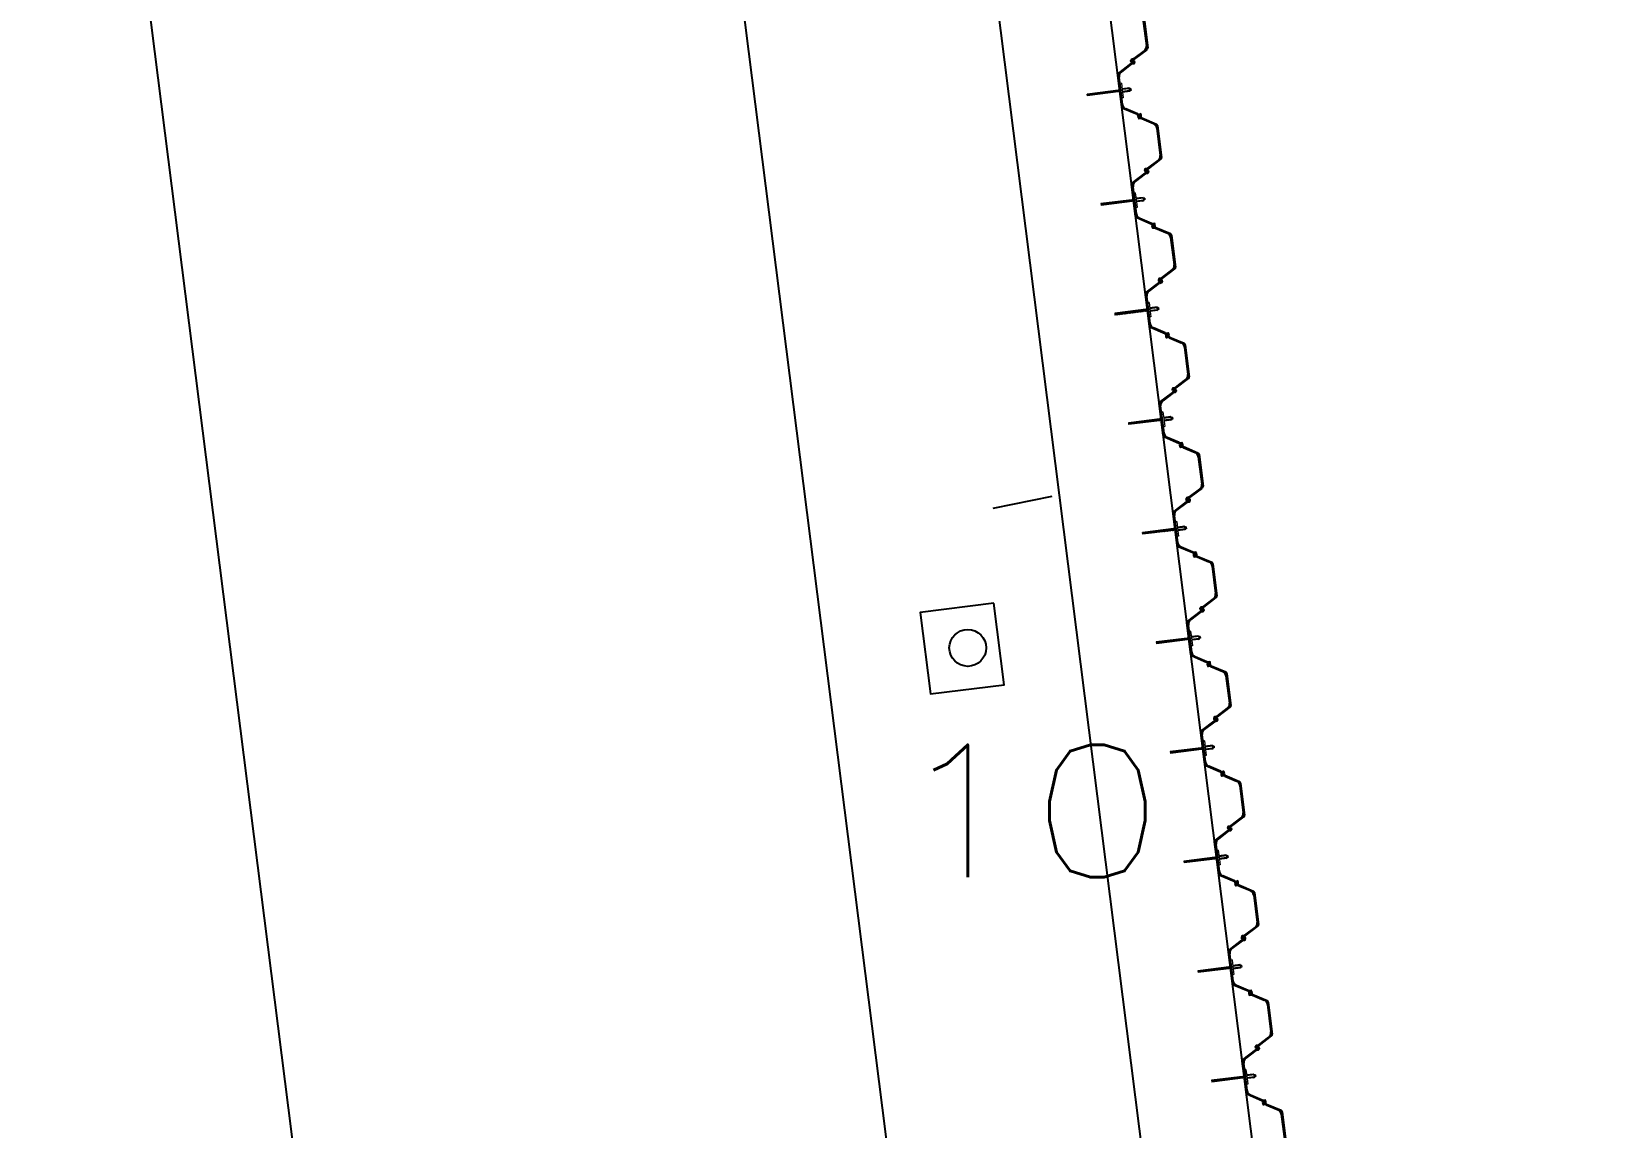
# Model space of a CAD drawing. Header units: inches. Extents: x 2621776591 to 2623670951, y 363331607 to 364354604.
# Drawn here: x 2622180451 to 2622201907, y 363853431 to 363868313 of the extents above; entities that cross this region are included whole.
import ezdxf

# ---------------------------------------------------------------- set-up
doc = ezdxf.new("R2010")
doc.units = ezdxf.units.IN
doc.header["$MEASUREMENT"] = 0
doc.linetypes.add('ACAD_ISO10W100', pattern=[18, 12, -3, 0, -3])
doc.linetypes.add('BORDERX2', pattern=[3.5, 1, -0.5, 1, -0.5, 0, -0.5])
for name, color, linetype in [('BOLLARD', 1, 'Continuous'), ('Bollard Nos.', 7, 'Continuous'), ('DIM', 8, 'Continuous'), ('PIER', 7, 'Continuous'), ('SHEETPILE', 9, 'Continuous'), ('TEXT2', 1, 'Continuous')]:
    doc.layers.add(name, color=color, linetype=linetype)
doc.layers.add('CRANE', color=7, linetype='Continuous', true_color=0x7f3f7f)
doc.styles.add('ROMANS', font='romans')
pattern_1 = [(345, (493164.883786, 2793723.2724025), (0.0024652514046, 0.009200443495403), [])]

# ---------------------------------------------------------------- blocks, each defined once
blk = doc.blocks.new('AU25D')
at = {"color": 7}
for p, q in [((906, 225), (1344, 225)), ((-18, 10), (-18, 3)), ((-8, 10), (-8, 8)), ((7, -7), (-7, 6)), ((-6, 22), (18, 22)), ((-5, 12), (15, 12)), ((23, -18), (20, 8)), ((32, -14), (30, 12)), ((718, -14), (720, 12)), ((727, -18), (730, 8)), ((756, 22), (732, 22)), ((755, 12), (735, 12)), ((757, 7), (743, -6)), ((743, -7), (757, 6)), ((750, 10), (755, 10)), ((758, 10), (758, 8)), ((768, 10), (768, 3)), ((773, 18), (770, -8)), ((776, 28), (884, 213)), ((782, 14), (780, -12)), ((786, 24), (873, 174)), ((938, 210), (1312, 210)), ((1474, 28), (1366, 213)), ((1464, 24), (1377, 174)), ((1468, 14), (1470, -12)), ((1477, 18), (1480, -8)), ((1493, 7), (1507, -6)), ((1500, 10), (1495, 10)), ((0, -10), (5, -10)), ((26, -28), (134, -213)), ((36, -24), (123, -174)), ((562, -210), (188, -210)), ((724, -28), (616, -213)), ((714, -24), (627, -174)), ((732, -10), (732, -3)), ((742, -10), (742, -8)), ((744, -22), (768, -22)), ((750, -10), (745, -10)), ((745, -12), (765, -12)), ((1506, -22), (1482, -22)), ((1505, -12), (1485, -12)), ((1508, -10), (1508, -8)), ((1518, -10), (1518, -3)), ((594, -225), (156, -225))]:
    blk.add_line(p, q, dxfattribs=at)
at = {"color": 4, "linetype": 'ACAD_ISO10W100'}
for p, q in [((5, 0), (-5, 0)), ((0, 5), (0, -5)), ((755, 0), (745, 0)), ((750, 5), (750, -5)), ((750, 5), (750, -5)), ((750, -5), (750, 5)), ((1495, 0), (1505, 0)), ((1500, -5), (1500, 5))]:
    blk.add_line(p, q, dxfattribs=at)
at = {"color": 7}
for centre, radius, start, end in [((906, 200), 25, 90, 149.5537), ((1344, 200), 25, 30.4463, 90), ((-6, 10), 12, 90, 180), ((-8, 3), 10, 180, 220.5383), ((-5, 10), 3, 90, 180), ((-5, 8), 3, 180, 228), ((15, 8), 5, 5.711, 90), ((18, 10), 12, 5.711, 90), ((732, 10), 12, 90, 174.289), ((735, 8), 5, 90, 174.289), ((742, -3), 10, 139.4617, 180), ((750, -10), 20, 90, 139.4617), ((755, 10), 3, 0, 90), ((755, 8), 2.13, 312, 90), ((756, 10), 12, 0, 90), ((755, 8), 3, 312, 0), ((758, 3), 10, 319.4617, 0), ((798, 16), 25, 149.5537, 174.289), ((807, 12), 25, 149.5537, 174.289), ((938, 135), 75, 90, 149.5537), ((1312, 135), 75, 30.4463, 90), ((1443, 12), 25, 5.711, 30.4463), ((1452, 16), 25, 5.711, 30.4463), ((1495, 8), 2.13, 90, 228), ((1500, -10), 20, 40.5383, 90), ((1508, -3), 10, 0, 40.5383), ((0, 10), 20, 220.5383, 270), ((5, -8), 2.13, 270, 48), ((48, -16), 25, 185.711, 210.4463), ((57, -12), 25, 185.711, 210.4463), ((188, -135), 75, 210.4463, 270), ((156, -200), 25, 210.4463, 270), ((562, -135), 75, 270, 329.5537), ((594, -200), 25, 270, 329.5537), ((693, -12), 25, 329.5537, 354.289), ((702, -16), 25, 329.5537, 354.289), ((744, -10), 12, 180, 270), ((745, -8), 3, 132, 180), ((745, -10), 3, 180, 270), ((745, -8), 2.13, 132, 270), ((750, 10), 20, 270, 319.4617), ((765, -8), 5, 270, 354.289), ((768, -10), 12, 270, 354.289), ((1482, -10), 12, 185.711, 270), ((1485, -8), 5, 185.711, 270), ((1505, -10), 3, 270, 0), ((1506, -10), 12, 270, 0), ((1505, -8), 3, 0, 48)]:
    blk.add_arc(centre, radius, start, end, dxfattribs=at)
blk = doc.blocks.new('A$C571E2E11')
at = {"lineweight": 0}
h = blk.add_hatch(dxfattribs=at)
h.set_pattern_fill('ANSI31', color=9, scale=0.003, angle=300, style=0)
h.set_pattern_definition(pattern_1)
h.paths.add_polyline_path([(0.348, 0.503), (0.327, 0.517), (0.316, 0.5), (0.337, 0.486)])
h = blk.add_hatch(dxfattribs=at)
h.set_pattern_fill('ANSI31', color=9, scale=0.003, angle=300, style=0)
h.set_pattern_definition(pattern_1)
h.paths.add_polyline_path([(0.272, 0.386), (0.251, 0.399), (0, 0.014), (0.021, 0)])
at = {"color": 9, "lineweight": 0}
for points in [[(0.188, 0.464), (0.177, 0.447)], [(0.177, 0.447), (0.345, 0.338)], [(0.188, 0.464), (0.262, 0.416)], [(0.306, 0.507), (0.251, 0.423)], [(0.316, 0.5), (0.262, 0.416)], [(0.337, 0.486), (0.283, 0.402)], [(0.348, 0.479), (0.293, 0.396)], [(0.306, 0.507), (0.348, 0.479)], [(0.327, 0.517), (0.316, 0.5)], [(0.327, 0.517), (0.348, 0.503)], [(0.348, 0.503), (0.337, 0.486)], [(0.251, 0.399), (0, 0.014)], [(0.272, 0.386), (0.021, 0)], [(0.262, 0.416), (0.356, 0.355)], [(0.356, 0.355), (0.345, 0.338)], [(0, 0.014), (0.021, 0)]]:
    blk.add_lwpolyline(points, dxfattribs=at)
for centre, start, end in [((0.309, 0.488), 61.3563, 134.13), ((0.329, 0.475), 339.8269, 52.6006)]:
    blk.add_arc(centre, 0.0139, start, end, dxfattribs=at)
blk = doc.blocks.new('SHEETPILE')
at = {"color": 9, "xscale": 0.0009999999659256785, "yscale": 0.0009999999659256785, "zscale": 0.0009999999659256785, "rotation": 326.9660295775478}
for p in [(273.615, -177.65), (274.872, -178.468), (276.13, -179.285), (277.387, -180.103), (278.645, -180.921), (279.902, -181.738), (281.16, -182.556), (282.417, -183.374), (283.675, -184.191), (284.932, -185.009), (286.19, -185.827)]:
    blk.add_blockref('AU25D', p, dxfattribs=at)
at = {"color": 9, "lineweight": 30, "rotation": 359.9875883989228}
for p in [(274.81, -179.241, 0), (276.068, -180.059, 0), (277.325, -180.876, 0), (278.583, -181.694, 0), (279.841, -182.512, 0), (281.098, -183.329, 0), (282.356, -184.147, 0), (283.613, -184.965, 0), (284.871, -185.783, 0), (286.128, -186.6, 0)]:
    blk.add_blockref('A$C571E2E11', p, dxfattribs=at)
blk = doc.blocks.new('A$C6b66f7a2')
at = {"layer": 'BOLLARD'}
blk.add_lwpolyline([(2622193513, 363860550), (2622192511, 363860424), (2622192651, 363859318), (2622193653, 363859444)], close=True, dxfattribs=at)
blk.add_circle((2622193157, 363859943), 250, dxfattribs=at)
at = {"layer": 'Bollard Nos.', "style": 'ROMANS', "width": 1.2}
blk.add_text('10', height=1800, dxfattribs=at).set_placement((2622192139, 363856828))
blk = doc.blocks.new('A$Cf8f52d6a')
h = blk.add_hatch()
h.set_pattern_fill('CROSS', color=190, scale=35000)
h.set_pattern_definition([(0, (-2621516680, -363862179.5), (8750, 8750), [4375, -13125]), (90, (-2621514493, -363864367), (-8750, 8750), [4375, -13125])])
h.paths.add_polyline_path([(41726, -330566), (0, 0), (-29009, -3662), (-10701, -146414), (-5938, -155638), (-4284, -168533), (-6565, -178661), (12921, -330566)])

msp = doc.modelspace()

# ---------------------------------------------------------------- linework, layer by layer
msp.add_line((2622193502.3, 363861839), (2622194302.4, 363862002.1))
at = {"layer": 'CRANE', "color": 82, "linetype": 'BORDERX2', "true_color": 0x33cc00}
msp.add_circle((2622181319.1, 363904427.5, 0), 61900, dxfattribs=at)
at = {"layer": 'PIER'}
for p, q in [((2622237748.7, 363530591), (2622154132, 364193027.6)), ((2622236260.4, 363530403.2), (2622152831.8, 364191349.6))]:
    msp.add_line(p, q, dxfattribs=at)
at = {"layer": 'TEXT2'}
for p, q in [((2622151194.8, 364176374.2), (2622226613.1, 363579913.6)), ((2622143258, 364175370.6), (2622218676.3, 363578910))]:
    msp.add_line(p, q, dxfattribs=at)

# ---------------------------------------------------------------- block references
at = {"color": 190}
msp.add_blockref('A$Cf8f52d6a', (2622182171.5, 363862179.5), dxfattribs=at)
at = {"layer": 'DIM'}
msp.add_blockref('A$C6b66f7a2', (0, 0), dxfattribs=at)
at = {"layer": 'SHEETPILE', "color": 10, "linetype": 'Continuous', "xscale": 999.9999629246952, "yscale": 999.99999995941, "zscale": 999.9999999999998, "rotation": 310.2281254504237}
msp.add_blockref('SHEETPILE', (2622154132, 364193027.6, 0), dxfattribs=at)

doc.saveas('drawing.dxf')
